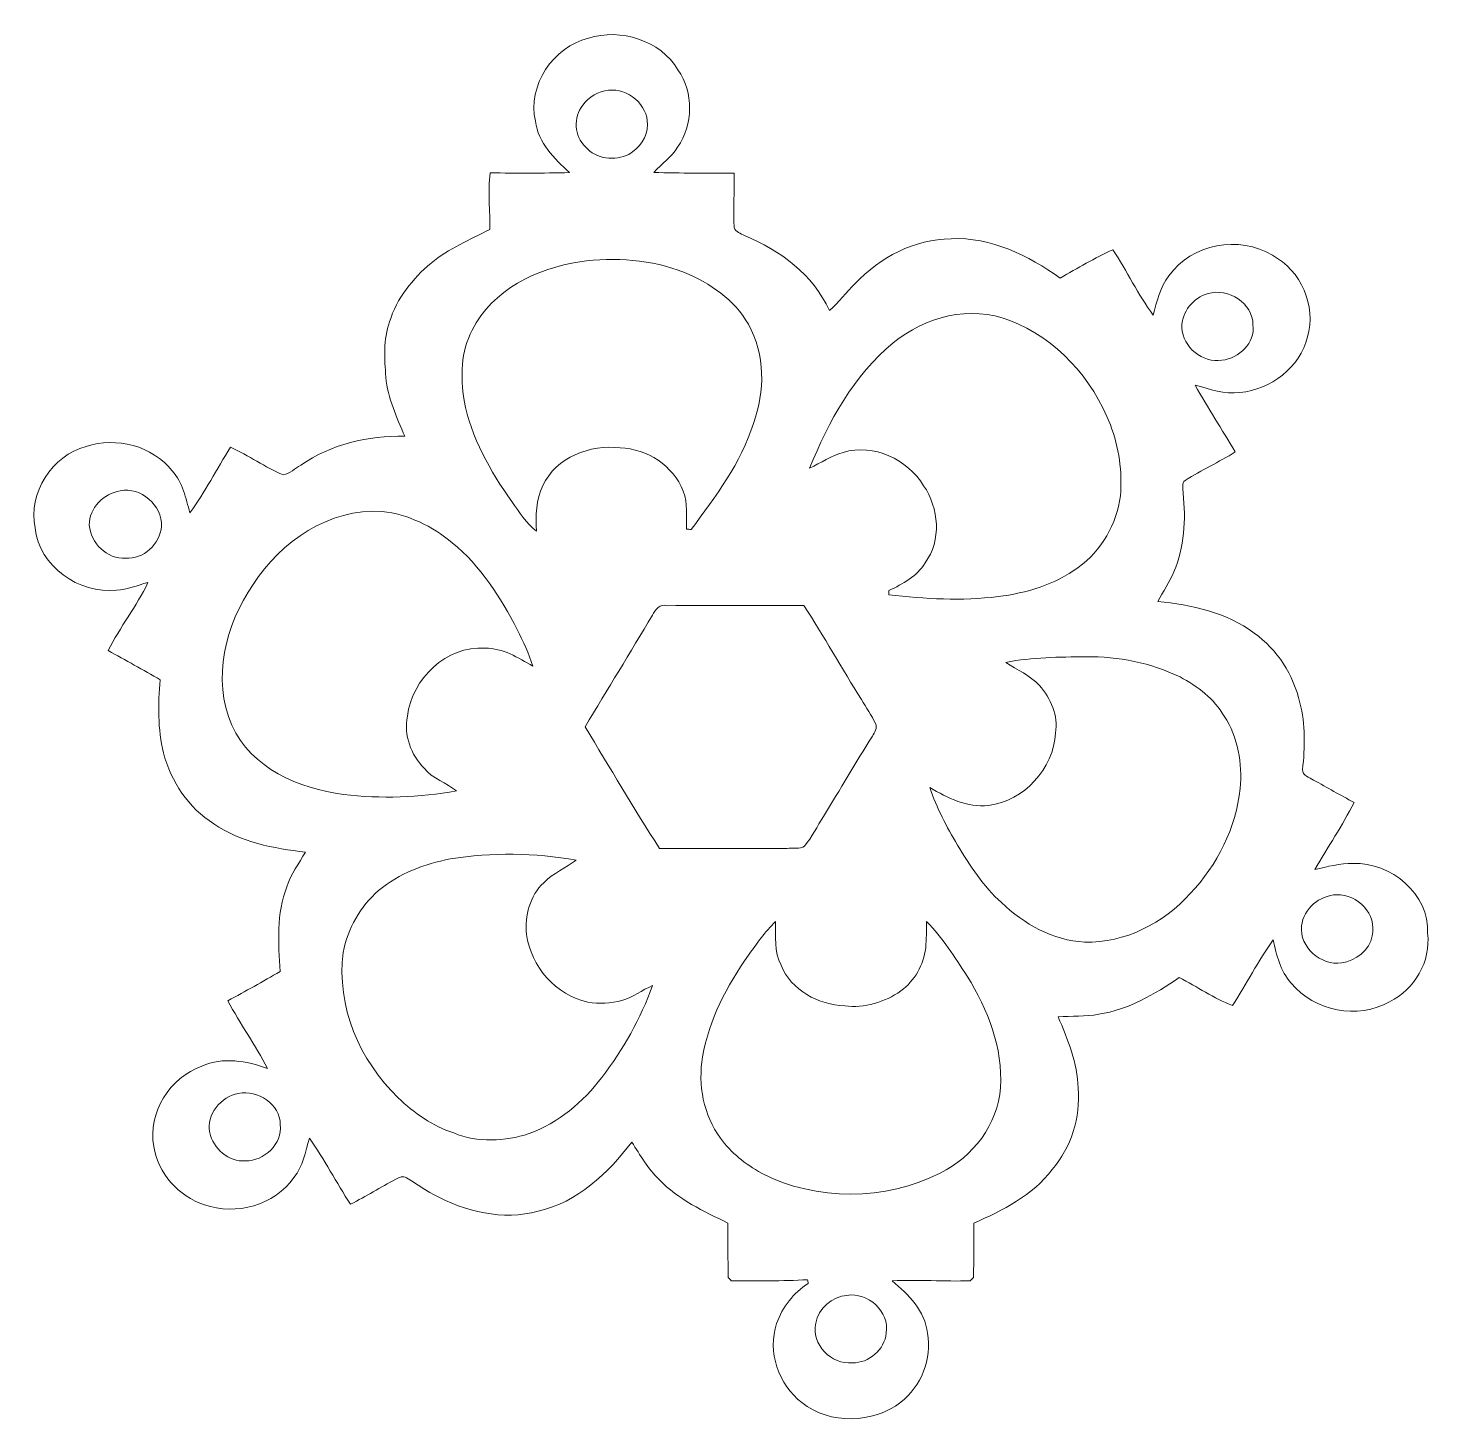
# Model space of a CAD drawing. Header units: centimetres. Extents: x -16.3 to 16.3, y -16.2 to 16.2.
import ezdxf

# ---------------------------------------------------------------- set-up
doc = ezdxf.new("R2010")
doc.units = ezdxf.units.CM
doc.header["$MEASUREMENT"] = 0
doc.layers.add('Layer 1', color=7, linetype='Continuous')

msp = doc.modelspace()

# ---------------------------------------------------------------- linework, layer by layer
at = {"layer": 'Layer 1', "color": 251, "lineweight": 9}
for points, knots in [([(-3.31376, 16.00685), (-2.56657, 16.2411), (-1.64053, 15.96134), (-1.23307, 15.26919), (-1.23307, 15.26919), (-0.86583, 14.74602), (-0.87289, 13.99531), (-1.24048, 13.47461), (-1.24048, 13.47461), (-1.3823, 13.24213), (-1.60667, 13.08232), (-1.79082, 12.88689), (-1.79082, 12.88689), (-1.16852, 12.86325), (-0.54551, 12.86995), (0.07714, 12.86995), (0.07714, 12.86995), (0.08385, 12.44768), (0.05068, 12.0254), (0.07855, 11.60348), (0.07855, 11.60348), (0.10607, 11.49976), (0.2299, 11.46343), (0.31456, 11.41898), (0.31456, 11.41898), (1.14006, 11.07749), (1.91229, 10.50493), (2.29188, 9.67379), (2.29188, 9.67379), (2.50531, 9.86851), (2.68241, 10.09852), (2.88525, 10.30385), (2.88525, 10.30385), (3.46663, 10.90604), (4.26497, 11.33854), (5.11728, 11.34313), (5.11728, 11.34313), (6.04932, 11.38934), (6.91186, 10.95084), (7.65481, 10.43085), (7.65481, 10.43085), (8.05803, 10.65945), (8.45844, 10.89545), (8.88071, 11.08842), (8.88071, 11.08842), (9.20844, 10.59136), (9.46315, 10.04667), (9.81593, 9.56689), (9.81593, 9.56689), (9.90236, 9.88404), (9.9782, 10.21742), (10.18352, 10.48305), (10.18352, 10.48305), (10.70493, 11.22424), (11.82535, 11.43274), (12.59017, 10.95825), (12.59017, 10.95825), (13.25092, 10.61112), (13.61393, 9.77927), (13.40473, 9.06066), (13.40473, 9.06066), (13.22729, 8.35263), (12.55172, 7.83123), (11.83417, 7.77161), (11.83417, 7.77161), (11.47575, 7.71904), (11.13073, 7.85169), (10.7903, 7.94129), (10.7903, 7.94129), (11.08804, 7.4153), (11.41754, 6.90801), (11.72304, 6.38625), (11.72304, 6.38625), (11.34416, 6.15236), (10.93988, 5.96221), (10.5624, 5.72691), (10.5624, 5.72691), (10.4608, 5.66517), (10.52007, 5.51312), (10.51301, 5.42669), (10.51301, 5.42669), (10.57828, 4.8118), (10.54476, 4.17222), (10.29711, 3.59789), (10.29711, 3.59789), (10.19163, 3.35871), (10.04876, 3.13964), (9.92599, 2.90962), (9.92599, 2.90962), (10.71269, 2.83625), (11.52231, 2.65598), (12.16754, 2.17549), (12.16754, 2.17549), (12.70729, 1.79591), (13.07877, 1.19759), (13.22693, 0.55871), (13.22693, 0.55871), (13.35887, 0.05177), (13.34653, -0.47951), (13.28902, -0.99599), (13.28902, -0.99599), (13.28303, -1.13815), (13.45518, -1.17307), (13.5462, -1.24292), (13.5462, -1.24292), (13.86193, -1.4112), (14.16991, -1.59394), (14.48741, -1.75905), (14.48741, -1.75905), (14.22036, -2.3009), (13.87499, -2.79904), (13.57336, -3.32185), (13.57336, -3.32185), (13.86617, -3.25271), (14.16038, -3.17545), (14.46448, -3.17862), (14.46448, -3.17862), (15.34113, -3.14652), (16.24248, -3.88806), (16.19803, -4.80281), (16.19803, -4.80281), (16.27458, -5.45298), (15.89817, -6.11127), (15.31291, -6.39384), (15.31291, -6.39384), (14.57525, -6.80836), (13.55855, -6.61927), (13.0255, -5.96063), (13.0255, -5.96063), (12.77679, -5.68052), (12.68154, -5.31152), (12.60569, -4.95521), (12.60569, -4.95521), (12.26279, -5.44416), (11.98304, -5.97439), (11.66378, -6.47921), (11.66378, -6.47921), (11.22245, -6.31941), (10.84039, -6.03577), (10.41953, -5.83257), (10.41953, -5.83257), (9.85367, -6.21992), (9.23913, -6.57587), (8.55157, -6.68453), (8.55157, -6.68453), (8.23936, -6.74062), (7.92186, -6.72686), (7.60683, -6.74239), (7.60683, -6.74239), (7.83402, -7.2712), (8.05592, -7.81906), (8.07144, -8.40326), (8.07144, -8.40326), (8.1293, -9.08342), (7.91269, -9.77663), (7.46748, -10.29592), (7.46748, -10.29592), (7.01205, -10.89529), (6.31708, -11.24066), (5.64574, -11.54299), (5.64574, -11.54299), (5.64645, -11.96314), (5.64433, -12.38365), (5.64151, -12.80417), (5.64151, -12.80417), (5.6154, -12.82851), (5.59, -12.8532), (5.56495, -12.8786), (5.56495, -12.8786), (4.96029, -12.90365), (4.35422, -12.84756), (3.75062, -12.88178), (3.75062, -12.88178), (4.12491, -13.19787), (4.51579, -13.58204), (4.56941, -14.09569), (4.56941, -14.09569), (4.68477, -14.69858), (4.41948, -15.32335), (3.95205, -15.704), (3.95205, -15.704), (3.2973, -16.19789), (2.30035, -16.23105), (1.64983, -15.71317), (1.64983, -15.71317), (1.10267, -15.30042), (0.84302, -14.52749), (1.06245, -13.87308), (1.06245, -13.87308), (1.19298, -13.49032), (1.45827, -13.16153), (1.79693, -12.94175), (1.79693, -12.94175), (1.79305, -12.92023), (1.78565, -12.87719), (1.78177, -12.85532), (1.78177, -12.85532), (1.19086, -12.88777), (0.5989, -12.88531), (0.00765, -12.87931), (0.00765, -12.87931), (-0.0167, -12.8532), (-0.04104, -12.82745), (-0.06503, -12.80205), (-0.06503, -12.80205), (-0.06961, -12.38048), (-0.07173, -11.95891), (-0.06997, -11.53805), (-0.06997, -11.53805), (-0.63723, -11.26288), (-1.2232, -10.98912), (-1.66805, -10.52875), (-1.66805, -10.52875), (-1.93122, -10.27722), (-2.10937, -9.95972), (-2.30481, -9.65739), (-2.30481, -9.65739), (-2.85938, -10.37423), (-3.56388, -11.06109), (-4.47934, -11.25935), (-4.47934, -11.25935), (-5.30413, -11.48901), (-6.18431, -11.27382), (-6.9195, -10.87482), (-6.9195, -10.87482), (-7.13787, -10.75911), (-7.3326, -10.60566), (-7.54639, -10.48359), (-7.54639, -10.48359), (-7.62611, -10.42891), (-7.71678, -10.48324), (-7.79192, -10.51781), (-7.79192, -10.51781), (-8.14505, -10.70549), (-8.48548, -10.91716), (-8.84249, -11.09849), (-8.84249, -11.09849), (-9.18045, -10.5993), (-9.4468, -10.05426), (-9.80099, -9.56708), (-9.80099, -9.56708), (-9.89553, -9.88034), (-9.94669, -10.22042), (-10.16047, -10.48183), (-10.16047, -10.48183), (-10.61238, -11.12318), (-11.50808, -11.37154), (-12.23904, -11.11471), (-12.23904, -11.11471), (-12.83629, -10.91645), (-13.33159, -10.3894), (-13.41767, -9.75652), (-13.41767, -9.75652), (-13.5683, -8.97088), (-13.0416, -8.14962), (-12.29936, -7.88926), (-12.29936, -7.88926), (-11.81006, -7.67231), (-11.25972, -7.76897), (-10.7743, -7.94218), (-10.7743, -7.94218), (-11.05582, -7.40384), (-11.40965, -6.90749), (-11.69576, -6.37126), (-11.69576, -6.37126), (-11.28936, -6.14831), (-10.8826, -5.92535), (-10.48326, -5.69005), (-10.48326, -5.69005), (-10.52348, -5.03282), (-10.56969, -4.34561), (-10.32239, -3.72049), (-10.32239, -3.72049), (-10.23173, -3.42557), (-10.04582, -3.17686), (-9.892, -2.91369), (-9.892, -2.91369), (-10.63249, -2.82902), (-11.39872, -2.68615), (-12.02349, -2.25505), (-12.02349, -2.25505), (-12.61298, -1.88956), (-13.01726, -1.27185), (-13.19683, -0.60933), (-13.19683, -0.60933), (-13.32559, -0.05371), (-13.32453, 0.52555), (-13.26703, 1.0907), (-13.26703, 1.0907), (-13.66708, 1.3253), (-14.0763, 1.54367), (-14.48059, 1.77121), (-14.48059, 1.77121), (-14.20401, 2.3159), (-13.81595, 2.7985), (-13.55631, 3.3506), (-13.55631, 3.3506), (-13.80008, 3.29062), (-14.03397, 3.18267), (-14.28797, 3.17491), (-14.28797, 3.17491), (-15.1551, 3.08037), (-16.08855, 3.72913), (-16.17956, 4.62166), (-16.17956, 4.62166), (-16.34219, 5.43022), (-15.78586, 6.30758), (-14.99105, 6.51784), (-14.99105, 6.51784), (-14.28762, 6.74114), (-13.45471, 6.53301), (-12.9901, 5.9481), (-12.9901, 5.9481), (-12.74351, 5.67928), (-12.67789, 5.31028), (-12.57805, 4.97267), (-12.57805, 4.97267), (-12.2281, 5.45668), (-11.95646, 5.9929), (-11.63508, 6.49632), (-11.63508, 6.49632), (-11.21069, 6.31076), (-10.83427, 6.02853), (-10.40494, 5.85567), (-10.40494, 5.85567), (-10.25184, 5.88742), (-10.13577, 6.00596), (-10.00348, 6.08145), (-10.00348, 6.08145), (-9.3004, 6.56475), (-8.43397, 6.77536), (-7.5859, 6.75067), (-7.5859, 6.75067), (-7.76969, 7.19482), (-7.9796, 7.63826), (-8.02369, 8.12368), (-8.02369, 8.12368), (-8.05227, 8.55266), (-8.09284, 9.00174), (-7.9355, 9.41238), (-7.9355, 9.41238), (-7.77393, 9.95742), (-7.40175, 10.41567), (-6.97171, 10.77622), (-6.97171, 10.77622), (-6.56355, 11.11488), (-6.07142, 11.32126), (-5.60364, 11.56044), (-5.60364, 11.56044), (-5.59482, 11.99753), (-5.66044, 12.43992), (-5.59729, 12.87454), (-5.59729, 12.87454), (-4.98345, 12.86925), (-4.36962, 12.86466), (-3.75579, 12.8823), (-3.75579, 12.8823), (-4.10645, 13.20615), (-4.48498, 13.57127), (-4.54601, 14.07292), (-4.54601, 14.07292), (-4.73439, 14.90724), (-4.13467, 15.80753), (-3.31376, 16.00685), (-3.31376, 16.00685), (-3.31376, 16.00685), (-3.31376, 16.00685), (-3.31376, 16.00685)], [0, 0, 0, 0, 0.01075269, 0.01075269, 0.01075269, 0.01075269, 0.02150538, 0.02150538, 0.02150538, 0.02150538, 0.03225806, 0.03225806, 0.03225806, 0.03225806, 0.04301075, 0.04301075, 0.04301075, 0.04301075, 0.05376344, 0.05376344, 0.05376344, 0.05376344, 0.06451613, 0.06451613, 0.06451613, 0.06451613, 0.07526882, 0.07526882, 0.07526882, 0.07526882, 0.08602151, 0.08602151, 0.08602151, 0.08602151, 0.09677419, 0.09677419, 0.09677419, 0.09677419, 0.10752688, 0.10752688, 0.10752688, 0.10752688, 0.11827957, 0.11827957, 0.11827957, 0.11827957, 0.12903226, 0.12903226, 0.12903226, 0.12903226, 0.13978495, 0.13978495, 0.13978495, 0.13978495, 0.15053763, 0.15053763, 0.15053763, 0.15053763, 0.16129032, 0.16129032, 0.16129032, 0.16129032, 0.17204301, 0.17204301, 0.17204301, 0.17204301, 0.1827957, 0.1827957, 0.1827957, 0.1827957, 0.19354839, 0.19354839, 0.19354839, 0.19354839, 0.20430108, 0.20430108, 0.20430108, 0.20430108, 0.21505376, 0.21505376, 0.21505376, 0.21505376, 0.22580645, 0.22580645, 0.22580645, 0.22580645, 0.23655914, 0.23655914, 0.23655914, 0.23655914, 0.24731183, 0.24731183, 0.24731183, 0.24731183, 0.25806452, 0.25806452, 0.25806452, 0.25806452, 0.2688172, 0.2688172, 0.2688172, 0.2688172, 0.27956989, 0.27956989, 0.27956989, 0.27956989, 0.29032258, 0.29032258, 0.29032258, 0.29032258, 0.30107527, 0.30107527, 0.30107527, 0.30107527, 0.31182796, 0.31182796, 0.31182796, 0.31182796, 0.32258065, 0.32258065, 0.32258065, 0.32258065, 0.33333333, 0.33333333, 0.33333333, 0.33333333, 0.34408602, 0.34408602, 0.34408602, 0.34408602, 0.35483871, 0.35483871, 0.35483871, 0.35483871, 0.3655914, 0.3655914, 0.3655914, 0.3655914, 0.37634409, 0.37634409, 0.37634409, 0.37634409, 0.38709677, 0.38709677, 0.38709677, 0.38709677, 0.39784946, 0.39784946, 0.39784946, 0.39784946, 0.40860215, 0.40860215, 0.40860215, 0.40860215, 0.41935484, 0.41935484, 0.41935484, 0.41935484, 0.43010753, 0.43010753, 0.43010753, 0.43010753, 0.44086022, 0.44086022, 0.44086022, 0.44086022, 0.4516129, 0.4516129, 0.4516129, 0.4516129, 0.46236559, 0.46236559, 0.46236559, 0.46236559, 0.47311828, 0.47311828, 0.47311828, 0.47311828, 0.48387097, 0.48387097, 0.48387097, 0.48387097, 0.49462366, 0.49462366, 0.49462366, 0.49462366, 0.50537634, 0.50537634, 0.50537634, 0.50537634, 0.51612903, 0.51612903, 0.51612903, 0.51612903, 0.52688172, 0.52688172, 0.52688172, 0.52688172, 0.53763441, 0.53763441, 0.53763441, 0.53763441, 0.5483871, 0.5483871, 0.5483871, 0.5483871, 0.55913978, 0.55913978, 0.55913978, 0.55913978, 0.56989247, 0.56989247, 0.56989247, 0.56989247, 0.58064516, 0.58064516, 0.58064516, 0.58064516, 0.59139785, 0.59139785, 0.59139785, 0.59139785, 0.60215054, 0.60215054, 0.60215054, 0.60215054, 0.61290323, 0.61290323, 0.61290323, 0.61290323, 0.62365591, 0.62365591, 0.62365591, 0.62365591, 0.6344086, 0.6344086, 0.6344086, 0.6344086, 0.64516129, 0.64516129, 0.64516129, 0.64516129, 0.65591398, 0.65591398, 0.65591398, 0.65591398, 0.66666667, 0.66666667, 0.66666667, 0.66666667, 0.67741935, 0.67741935, 0.67741935, 0.67741935, 0.68817204, 0.68817204, 0.68817204, 0.68817204, 0.69892473, 0.69892473, 0.69892473, 0.69892473, 0.70967742, 0.70967742, 0.70967742, 0.70967742, 0.72043011, 0.72043011, 0.72043011, 0.72043011, 0.7311828, 0.7311828, 0.7311828, 0.7311828, 0.74193548, 0.74193548, 0.74193548, 0.74193548, 0.75268817, 0.75268817, 0.75268817, 0.75268817, 0.76344086, 0.76344086, 0.76344086, 0.76344086, 0.77419355, 0.77419355, 0.77419355, 0.77419355, 0.78494624, 0.78494624, 0.78494624, 0.78494624, 0.79569892, 0.79569892, 0.79569892, 0.79569892, 0.80645161, 0.80645161, 0.80645161, 0.80645161, 0.8172043, 0.8172043, 0.8172043, 0.8172043, 0.82795699, 0.82795699, 0.82795699, 0.82795699, 0.83870968, 0.83870968, 0.83870968, 0.83870968, 0.84946237, 0.84946237, 0.84946237, 0.84946237, 0.86021505, 0.86021505, 0.86021505, 0.86021505, 0.87096774, 0.87096774, 0.87096774, 0.87096774, 0.88172043, 0.88172043, 0.88172043, 0.88172043, 0.89247312, 0.89247312, 0.89247312, 0.89247312, 0.90322581, 0.90322581, 0.90322581, 0.90322581, 0.91397849, 0.91397849, 0.91397849, 0.91397849, 0.92473118, 0.92473118, 0.92473118, 0.92473118, 0.93548387, 0.93548387, 0.93548387, 0.93548387, 0.94623656, 0.94623656, 0.94623656, 0.94623656, 0.95698925, 0.95698925, 0.95698925, 0.95698925, 0.96774194, 0.96774194, 0.96774194, 0.96774194, 0.97849462, 0.97849462, 0.97849462, 0.97849462, 1, 1, 1, 1]), ([(-2.84386, 14.79577), (-3.07881, 14.76931), (-3.31023, 14.64407), (-3.44746, 14.44899), (-3.44746, 14.44899), (-3.66865, 14.16676), (-3.64713, 13.72403), (-3.37902, 13.47744), (-3.37902, 13.47744), (-3.1349, 13.18745), (-2.70028, 13.14688), (-2.37255, 13.30316), (-2.37255, 13.30316), (-2.13936, 13.45345), (-1.91993, 13.70321), (-1.94286, 13.99955), (-1.94286, 13.99955), (-1.92699, 14.45957), (-2.39724, 14.84551), (-2.84386, 14.79577), (-2.84386, 14.79577), (-2.84386, 14.79577), (-2.84386, 14.79577), (-2.84386, 14.79577)], [0, 0, 0, 0, 0.14285714, 0.14285714, 0.14285714, 0.14285714, 0.28571429, 0.28571429, 0.28571429, 0.28571429, 0.42857143, 0.42857143, 0.42857143, 0.42857143, 0.57142857, 0.57142857, 0.57142857, 0.57142857, 0.71428571, 0.71428571, 0.71428571, 0.71428571, 1, 1, 1, 1]), ([(-3.51167, 10.8062), (-4.50897, 10.65627), (-5.55319, 10.16062), (-6.01533, 9.21764), (-6.01533, 9.21764), (-6.28556, 8.71916), (-6.28909, 8.13038), (-6.2023, 7.58358), (-6.2023, 7.58358), (-6.0432, 6.71962), (-5.59623, 5.94457), (-5.09564, 5.23549), (-5.09564, 5.23549), (-4.91995, 4.99418), (-4.76226, 4.72431), (-4.51744, 4.54509), (-4.51744, 4.54509), (-4.54954, 4.90104), (-4.52379, 5.27465), (-4.37491, 5.60379), (-4.37491, 5.60379), (-4.06447, 6.26348), (-3.27142, 6.5711), (-2.57539, 6.48115), (-2.57539, 6.48115), (-1.94992, 6.46104), (-1.3375, 6.06804), (-1.11101, 5.47679), (-1.11101, 5.47679), (-0.99742, 5.19704), (-1.03905, 4.8887), (-1.03552, 4.59483), (-1.03552, 4.59483), (-0.99989, 4.59096), (-0.96355, 4.58744), (-0.92722, 4.58391), (-0.92722, 4.58391), (-0.3536, 5.34661), (0.23095, 6.13119), (0.52376, 7.05229), (0.52376, 7.05229), (0.7954, 7.79172), (0.79822, 8.66096), (0.40452, 9.35664), (0.40452, 9.35664), (0.08173, 9.92884), (-0.48589, 10.31019), (-1.07926, 10.5589), (-1.07926, 10.5589), (-1.84867, 10.86265), (-2.6964, 10.92544), (-3.51167, 10.8062), (-3.51167, 10.8062), (-3.51167, 10.8062), (-3.51167, 10.8062), (-3.51167, 10.8062)], [0, 0, 0, 0, 0.06666667, 0.06666667, 0.06666667, 0.06666667, 0.13333333, 0.13333333, 0.13333333, 0.13333333, 0.2, 0.2, 0.2, 0.2, 0.26666667, 0.26666667, 0.26666667, 0.26666667, 0.33333333, 0.33333333, 0.33333333, 0.33333333, 0.4, 0.4, 0.4, 0.4, 0.46666667, 0.46666667, 0.46666667, 0.46666667, 0.53333333, 0.53333333, 0.53333333, 0.53333333, 0.6, 0.6, 0.6, 0.6, 0.66666667, 0.66666667, 0.66666667, 0.66666667, 0.73333333, 0.73333333, 0.73333333, 0.73333333, 0.8, 0.8, 0.8, 0.8, 0.86666667, 0.86666667, 0.86666667, 0.86666667, 1, 1, 1, 1]), ([(11.09192, 10.06819), (10.74338, 9.97435), (10.47774, 9.64027), (10.48056, 9.27656), (10.48056, 9.27656), (10.50878, 8.82182), (10.96492, 8.44788), (11.41471, 8.5195), (11.41471, 8.5195), (11.81159, 8.56465), (12.19541, 8.92059), (12.1365, 9.34181), (12.1365, 9.34181), (12.13791, 9.847), (11.56076, 10.20824), (11.09192, 10.06819), (11.09192, 10.06819), (11.09192, 10.06819), (11.09192, 10.06819), (11.09192, 10.06819)], [0, 0, 0, 0, 0.16666667, 0.16666667, 0.16666667, 0.16666667, 0.33333333, 0.33333333, 0.33333333, 0.33333333, 0.5, 0.5, 0.5, 0.5, 0.66666667, 0.66666667, 0.66666667, 0.66666667, 1, 1, 1, 1]), ([(3.77108, 8.92307), (2.85527, 8.16954), (2.2686, 7.09498), (1.82939, 6.01089), (1.82939, 6.01089), (2.09115, 6.13084), (2.32928, 6.30405), (2.6115, 6.37637), (2.6115, 6.37637), (3.31529, 6.5891), (4.10481, 6.21551), (4.48051, 5.60344), (4.48051, 5.60344), (4.83294, 5.08521), (4.9035, 4.32426), (4.51262, 3.80709), (4.51262, 3.80709), (4.32776, 3.491), (3.9898, 3.32132), (3.67406, 3.16504), (3.67406, 3.16504), (3.67265, 3.14105), (3.67018, 3.09307), (3.66877, 3.06908), (3.66877, 3.06908), (4.51121, 2.96783), (5.36563, 2.92056), (6.21018, 3.02428), (6.21018, 3.02428), (6.86882, 3.11071), (7.53628, 3.29839), (8.07391, 3.70337), (8.07391, 3.70337), (8.6119, 4.09037), (8.97561, 4.70913), (9.05428, 5.36707), (9.05428, 5.36707), (9.10402, 5.92517), (9.02006, 6.49208), (8.8225, 7.01525), (8.8225, 7.01525), (8.40305, 8.08417), (7.57543, 9.03914), (6.48112, 9.43919), (6.48112, 9.43919), (5.56919, 9.81031), (4.5098, 9.53372), (3.77108, 8.92307), (3.77108, 8.92307), (3.77108, 8.92307), (3.77108, 8.92307), (3.77108, 8.92307)], [0, 0, 0, 0, 0.07142857, 0.07142857, 0.07142857, 0.07142857, 0.14285714, 0.14285714, 0.14285714, 0.14285714, 0.21428571, 0.21428571, 0.21428571, 0.21428571, 0.28571429, 0.28571429, 0.28571429, 0.28571429, 0.35714286, 0.35714286, 0.35714286, 0.35714286, 0.42857143, 0.42857143, 0.42857143, 0.42857143, 0.5, 0.5, 0.5, 0.5, 0.57142857, 0.57142857, 0.57142857, 0.57142857, 0.64285714, 0.64285714, 0.64285714, 0.64285714, 0.71428571, 0.71428571, 0.71428571, 0.71428571, 0.78571429, 0.78571429, 0.78571429, 0.78571429, 0.85714286, 0.85714286, 0.85714286, 0.85714286, 1, 1, 1, 1]), ([(-14.20119, 5.48173), (-14.58042, 5.42281), (-14.92438, 5.08803), (-14.91944, 4.68868), (-14.91944, 4.68868), (-14.88416, 4.27452), (-14.50634, 3.88682), (-14.07524, 3.91822), (-14.07524, 3.91822), (-13.65473, 3.88117), (-13.28079, 4.25194), (-13.23704, 4.65623), (-13.23704, 4.65623), (-13.22082, 5.14271), (-13.71859, 5.58721), (-14.20119, 5.48173), (-14.20119, 5.48173), (-14.20119, 5.48173), (-14.20119, 5.48173), (-14.20119, 5.48173)], [0, 0, 0, 0, 0.16666667, 0.16666667, 0.16666667, 0.16666667, 0.33333333, 0.33333333, 0.33333333, 0.33333333, 0.5, 0.5, 0.5, 0.5, 0.66666667, 0.66666667, 0.66666667, 0.66666667, 1, 1, 1, 1]), ([(-11.10803, 3.30721), (-11.75397, 2.37517), (-12.0757, 1.10693), (-11.60157, 0.03343), (-11.60157, 0.03343), (-11.15565, -0.96705), (-10.03735, -1.4373), (-9.01147, -1.57806), (-9.01147, -1.57806), (-8.13729, -1.67366), (-7.24582, -1.65214), (-6.37975, -1.49339), (-6.37975, -1.49339), (-6.61893, -1.29901), (-6.93502, -1.21082), (-7.1354, -0.9674), (-7.1354, -0.9674), (-7.43914, -0.65273), (-7.60953, -0.19235), (-7.52204, 0.24368), (-7.52204, 0.24368), (-7.41656, 1.11399), (-6.61823, 1.89221), (-5.71582, 1.82519), (-5.71582, 1.82519), (-5.30237, 1.83189), (-4.94888, 1.60435), (-4.60528, 1.40679), (-4.60528, 1.40679), (-4.6977, 1.70207), (-4.83, 1.98217), (-4.96899, 2.25769), (-4.96899, 2.25769), (-5.35599, 3.00664), (-5.82095, 3.73548), (-6.47817, 4.27593), (-6.47817, 4.27593), (-6.94243, 4.66045), (-7.50899, 4.93986), (-8.11295, 5.00371), (-8.11295, 5.00371), (-9.3392, 5.0845), (-10.46668, 4.30626), (-11.10803, 3.30721), (-11.10803, 3.30721), (-11.10803, 3.30721), (-11.10803, 3.30721), (-11.10803, 3.30721)], [0, 0, 0, 0, 0.07692308, 0.07692308, 0.07692308, 0.07692308, 0.15384615, 0.15384615, 0.15384615, 0.15384615, 0.23076923, 0.23076923, 0.23076923, 0.23076923, 0.30769231, 0.30769231, 0.30769231, 0.30769231, 0.38461538, 0.38461538, 0.38461538, 0.38461538, 0.46153846, 0.46153846, 0.46153846, 0.46153846, 0.53846154, 0.53846154, 0.53846154, 0.53846154, 0.61538462, 0.61538462, 0.61538462, 0.61538462, 0.69230769, 0.69230769, 0.69230769, 0.69230769, 0.76923077, 0.76923077, 0.76923077, 0.76923077, 0.84615385, 0.84615385, 0.84615385, 0.84615385, 1, 1, 1, 1]), ([(-1.8268, 2.59636), (-2.34256, 1.72605), (-2.87102, 0.86316), (-3.39137, -0.00503), (-3.39137, -0.00503), (-2.8114, -0.94447), (-2.26671, -1.90685), (-1.65782, -2.82761), (-1.65782, -2.82761), (-0.66934, -2.8262), (0.3188, -2.83079), (1.30693, -2.82973), (1.30693, -2.82973), (1.43181, -2.79516), (1.6022, -2.8703), (1.71086, -2.77505), (1.71086, -2.77505), (1.88407, -2.56302), (2.00684, -2.31713), (2.15112, -2.08572), (2.15112, -2.08572), (2.53071, -1.46482), (2.90113, -0.83793), (3.28742, -0.22093), (3.28742, -0.22093), (3.33716, -0.1345), (3.41513, -0.02901), (3.36115, 0.07435), (3.36115, 0.07435), (3.27084, 0.26944), (3.14455, 0.44582), (3.03624, 0.63068), (3.03624, 0.63068), (2.57834, 1.35282), (2.16276, 2.1007), (1.69639, 2.8179), (1.69639, 2.8179), (0.637, 2.80908), (-0.42274, 2.82813), (-1.48178, 2.81296), (-1.48178, 2.81296), (-1.65641, 2.868), (-1.75272, 2.7163), (-1.8268, 2.59636), (-1.8268, 2.59636), (-1.8268, 2.59636), (-1.8268, 2.59636), (-1.8268, 2.59636)], [0, 0, 0, 0, 0.07692308, 0.07692308, 0.07692308, 0.07692308, 0.15384615, 0.15384615, 0.15384615, 0.15384615, 0.23076923, 0.23076923, 0.23076923, 0.23076923, 0.30769231, 0.30769231, 0.30769231, 0.30769231, 0.38461538, 0.38461538, 0.38461538, 0.38461538, 0.46153846, 0.46153846, 0.46153846, 0.46153846, 0.53846154, 0.53846154, 0.53846154, 0.53846154, 0.61538462, 0.61538462, 0.61538462, 0.61538462, 0.69230769, 0.69230769, 0.69230769, 0.69230769, 0.76923077, 0.76923077, 0.76923077, 0.76923077, 0.84615385, 0.84615385, 0.84615385, 0.84615385, 1, 1, 1, 1]), ([(8.2563, 1.62798), (7.634, 1.61846), (7.00605, 1.6181), (6.39363, 1.49463), (6.39363, 1.49463), (6.65468, 1.31754), (6.95701, 1.19512), (7.17291, 0.95771), (7.17291, 0.95771), (7.43362, 0.65926), (7.61424, 0.25815), (7.54756, -0.14614), (7.54756, -0.14614), (7.50311, -0.97305), (6.81343, -1.73329), (5.98688, -1.82783), (5.98688, -1.82783), (5.49334, -1.89098), (5.03755, -1.65356), (4.62551, -1.41578), (4.62551, -1.41578), (4.77438, -1.88887), (5.02132, -2.32278), (5.26403, -2.75282), (5.26403, -2.75282), (5.56107, -3.22872), (5.86728, -3.71167), (6.2885, -4.08949), (6.2885, -4.08949), (6.81379, -4.58656), (7.48548, -4.97144), (8.22172, -5.00742), (8.22172, -5.00742), (9.16046, -5.03353), (10.06111, -4.56469), (10.68023, -3.87712), (10.68023, -3.87712), (11.30888, -3.21108), (11.74068, -2.34747), (11.84158, -1.43342), (11.84158, -1.43342), (11.88708, -0.85628), (11.79078, -0.24738), (11.4701, 0.24439), (11.4701, 0.24439), (11.23339, 0.64691), (10.8478, 0.93936), (10.44175, 1.15597), (10.44175, 1.15597), (9.76548, 1.48793), (9.00665, 1.63045), (8.2563, 1.62798), (8.2563, 1.62798), (8.2563, 1.62798), (8.2563, 1.62798), (8.2563, 1.62798)], [0, 0, 0, 0, 0.06666667, 0.06666667, 0.06666667, 0.06666667, 0.13333333, 0.13333333, 0.13333333, 0.13333333, 0.2, 0.2, 0.2, 0.2, 0.26666667, 0.26666667, 0.26666667, 0.26666667, 0.33333333, 0.33333333, 0.33333333, 0.33333333, 0.4, 0.4, 0.4, 0.4, 0.46666667, 0.46666667, 0.46666667, 0.46666667, 0.53333333, 0.53333333, 0.53333333, 0.53333333, 0.6, 0.6, 0.6, 0.6, 0.66666667, 0.66666667, 0.66666667, 0.66666667, 0.73333333, 0.73333333, 0.73333333, 0.73333333, 0.8, 0.8, 0.8, 0.8, 0.86666667, 0.86666667, 0.86666667, 0.86666667, 1, 1, 1, 1]), ([(-6.52615, -3.07491), (-7.12482, -3.19168), (-7.72101, -3.40828), (-8.19091, -3.80869), (-8.19091, -3.80869), (-8.62024, -4.17452), (-8.91093, -4.69134), (-9.01288, -5.2452), (-9.01288, -5.2452), (-9.18186, -6.49932), (-8.63294, -7.76332), (-7.73618, -8.62481), (-7.73618, -8.62481), (-7.36612, -8.97864), (-6.93467, -9.2845), (-6.44395, -9.4443), (-6.44395, -9.4443), (-5.88974, -9.6722), (-5.2565, -9.64362), (-4.69418, -9.45877), (-4.69418, -9.45877), (-4.0112, -9.21147), (-3.43829, -8.72394), (-3.00014, -8.15279), (-3.00014, -8.15279), (-2.5126, -7.50051), (-2.09667, -6.78684), (-1.82115, -6.01849), (-1.82115, -6.01849), (-2.06634, -6.11832), (-2.27765, -6.29118), (-2.53518, -6.36209), (-2.53518, -6.36209), (-2.79059, -6.44076), (-3.0647, -6.44111), (-3.32681, -6.40231), (-3.32681, -6.40231), (-4.07011, -6.24709), (-4.65184, -5.57187), (-4.75239, -4.82821), (-4.75239, -4.82821), (-4.79401, -4.39782), (-4.6776, -3.92721), (-4.35128, -3.62665), (-4.35128, -3.62665), (-4.1382, -3.39805), (-3.83904, -3.28763), (-3.59492, -3.10031), (-3.59492, -3.10031), (-4.56118, -2.93168), (-5.55778, -2.91439), (-6.52615, -3.07491), (-6.52615, -3.07491), (-6.52615, -3.07491), (-6.52615, -3.07491), (-6.52615, -3.07491)], [0, 0, 0, 0, 0.06666667, 0.06666667, 0.06666667, 0.06666667, 0.13333333, 0.13333333, 0.13333333, 0.13333333, 0.2, 0.2, 0.2, 0.2, 0.26666667, 0.26666667, 0.26666667, 0.26666667, 0.33333333, 0.33333333, 0.33333333, 0.33333333, 0.4, 0.4, 0.4, 0.4, 0.46666667, 0.46666667, 0.46666667, 0.46666667, 0.53333333, 0.53333333, 0.53333333, 0.53333333, 0.6, 0.6, 0.6, 0.6, 0.66666667, 0.66666667, 0.66666667, 0.66666667, 0.73333333, 0.73333333, 0.73333333, 0.73333333, 0.8, 0.8, 0.8, 0.8, 0.86666667, 0.86666667, 0.86666667, 0.86666667, 1, 1, 1, 1]), ([(14.08383, -3.9057), (13.6866, -3.92052), (13.30948, -4.22355), (13.2675, -4.63066), (13.2675, -4.63066), (13.21318, -5.12243), (13.718, -5.56411), (14.19637, -5.49002), (14.19637, -5.49002), (14.52304, -5.44205), (14.85888, -5.20463), (14.90439, -4.85854), (14.90439, -4.85854), (15.03139, -4.36607), (14.56784, -3.88594), (14.08383, -3.9057), (14.08383, -3.9057), (14.08383, -3.9057), (14.08383, -3.9057), (14.08383, -3.9057)], [0, 0, 0, 0, 0.16666667, 0.16666667, 0.16666667, 0.16666667, 0.33333333, 0.33333333, 0.33333333, 0.33333333, 0.5, 0.5, 0.5, 0.5, 0.66666667, 0.66666667, 0.66666667, 0.66666667, 1, 1, 1, 1]), ([(0.40417, -5.31152), (-0.08796, -6.02307), (-0.51164, -6.81012), (-0.66016, -7.6716), (-0.66016, -7.6716), (-0.76811, -8.32212), (-0.64358, -9.02909), (-0.24318, -9.56355), (-0.24318, -9.56355), (-0.00223, -9.91033), (0.34278, -10.16962), (0.70685, -10.3767), (0.70685, -10.3767), (1.98743, -11.03428), (3.58799, -11.03287), (4.86751, -10.37459), (4.86751, -10.37459), (5.62281, -10.0017), (6.21089, -9.24216), (6.26486, -8.38774), (6.26486, -8.38774), (6.33225, -7.46487), (5.96183, -6.57552), (5.49546, -5.79976), (5.49546, -5.79976), (5.203, -5.3602), (4.9236, -4.90476), (4.5479, -4.52976), (4.5479, -4.52976), (4.5479, -4.73367), (4.54437, -4.93722), (4.52779, -5.14113), (4.52779, -5.14113), (4.48157, -5.53624), (4.27026, -5.90595), (3.95064, -6.14302), (3.95064, -6.14302), (3.57317, -6.40372), (3.1075, -6.54483), (2.64713, -6.49121), (2.64713, -6.49121), (2.04, -6.45946), (1.39794, -6.13596), (1.16652, -5.54365), (1.16652, -5.54365), (1.00424, -5.23144), (1.03564, -4.86772), (1.03423, -4.528), (1.03423, -4.528), (0.79469, -4.76401), (0.6049, -5.04376), (0.40417, -5.31152), (0.40417, -5.31152), (0.40417, -5.31152), (0.40417, -5.31152), (0.40417, -5.31152)], [0, 0, 0, 0, 0.06666667, 0.06666667, 0.06666667, 0.06666667, 0.13333333, 0.13333333, 0.13333333, 0.13333333, 0.2, 0.2, 0.2, 0.2, 0.26666667, 0.26666667, 0.26666667, 0.26666667, 0.33333333, 0.33333333, 0.33333333, 0.33333333, 0.4, 0.4, 0.4, 0.4, 0.46666667, 0.46666667, 0.46666667, 0.46666667, 0.53333333, 0.53333333, 0.53333333, 0.53333333, 0.6, 0.6, 0.6, 0.6, 0.66666667, 0.66666667, 0.66666667, 0.66666667, 0.73333333, 0.73333333, 0.73333333, 0.73333333, 0.8, 0.8, 0.8, 0.8, 0.86666667, 0.86666667, 0.86666667, 0.86666667, 1, 1, 1, 1]), ([(-11.44952, -8.52427), (-11.85415, -8.59588), (-12.20834, -9.01604), (-12.11592, -9.43761), (-12.11592, -9.43761), (-12.03689, -9.80626), (-11.67671, -10.1234), (-11.28971, -10.09236), (-11.28971, -10.09236), (-10.85509, -10.10154), (-10.41835, -9.6969), (-10.47691, -9.24922), (-10.47691, -9.24922), (-10.47691, -8.78038), (-11.00784, -8.42866), (-11.44952, -8.52427), (-11.44952, -8.52427), (-11.44952, -8.52427), (-11.44952, -8.52427), (-11.44952, -8.52427)], [0, 0, 0, 0, 0.16666667, 0.16666667, 0.16666667, 0.16666667, 0.33333333, 0.33333333, 0.33333333, 0.33333333, 0.5, 0.5, 0.5, 0.5, 0.66666667, 0.66666667, 0.66666667, 0.66666667, 1, 1, 1, 1]), ([(2.69758, -13.21868), (2.3515, -13.24937), (2.03224, -13.52136), (1.97262, -13.8685), (1.97262, -13.8685), (1.85585, -14.3518), (2.34021, -14.84216), (2.8214, -14.78501), (2.8214, -14.78501), (3.21193, -14.79983), (3.57282, -14.47951), (3.61092, -14.09322), (3.61092, -14.09322), (3.68959, -13.59792), (3.18123, -13.13648), (2.69758, -13.21868)], [0, 0, 0, 0, 0.2, 0.2, 0.2, 0.2, 0.4, 0.4, 0.4, 0.4, 0.6, 0.6, 0.6, 0.6, 1, 1, 1, 1])]:
    msp.add_open_spline(points, degree=3, knots=knots, dxfattribs=at)

doc.saveas('drawing.dxf')
